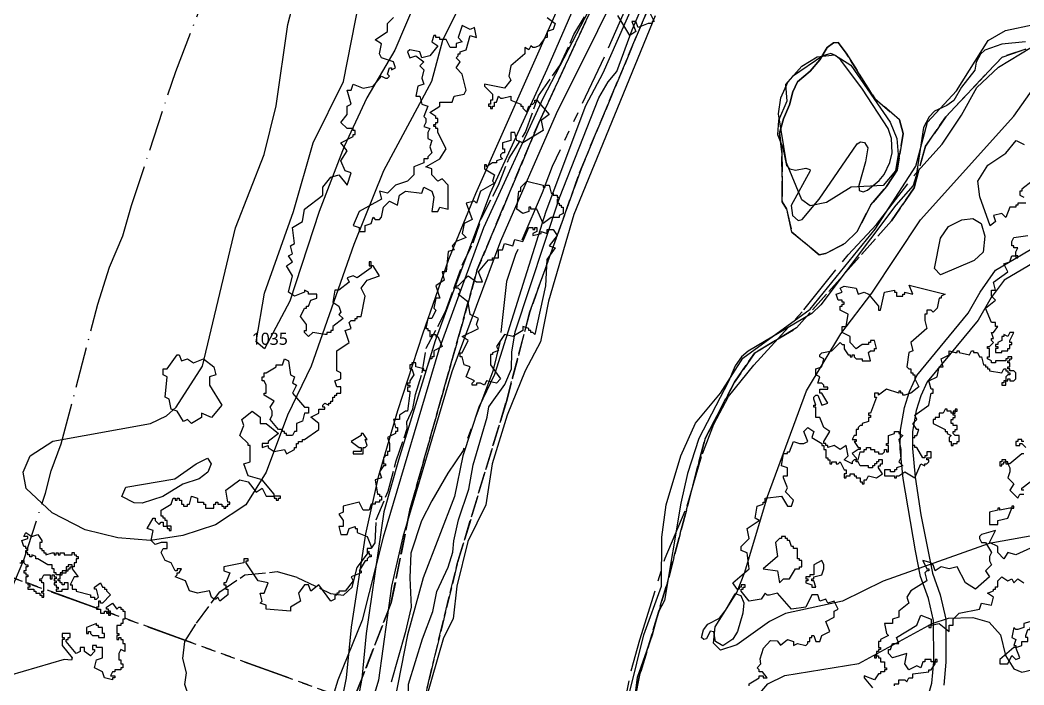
# Model space of a CAD drawing. Header units: metres. Extents: x -400 to 800, y -650 to 500.
# Drawn here: x 60 to 184.2, y -424.6 to -342.3 of the extents above; entities that cross this region are included whole.
import ezdxf
from ezdxf.enums import TextEntityAlignment as Align

# ---------------------------------------------------------------- set-up
doc = ezdxf.new("R2010")
doc.units = ezdxf.units.M
doc.header["$LTSCALE"] = 2
for name, pattern in [('DASHDOT', [3.556, 2.54, -0.508, 0, -0.508]), ('DASHED', [1.524, 1.27, -0.254]), ('PHANTOM', [6.35, 3.175, -0.635, 0.635, -0.635, 0.635, -0.635])]:
    doc.linetypes.add(name, pattern=pattern)
for name, color, linetype in [('SITE-FLOOD-LIMIT', 5, 'DASHED'), ('SITE-PATH', 84, 'CONTINUOUS'), ('SITE-PROPERTY', 7, 'PHANTOM'), ('SITE-SETBACK-WATER', 1, 'DASHDOT'), ('SITE-TREE-CANOPY', 94, 'CONTINUOUS'), ('SITE-WATER-EDGE', 5, 'CONTINUOUS'), ('TEXT-CONTOUR', 8, 'CONTINUOUS'), ('TOPO-CONTOUR-MAJOR', 8, 'CONTINUOUS'), ('TOPO-CONTOUR-MINOR', 9, 'CONTINUOUS')]:
    doc.layers.add(name, color=color, linetype=linetype)
doc.styles.add('OpenSans', font='OpenSans-Regular.ttf')

msp = doc.modelspace()

# ---------------------------------------------------------------- linework, layer by layer
at = {"layer": 'SITE-FLOOD-LIMIT'}
for points in [[(161.69, -292.39), (152.07, -303.03), (145.13, -312.3), (136.36, -328.75), (124.11, -355.13), (116.55, -373.22), (108.21, -402.97), (105.9, -414.44), (99.46, -431.1), (90.55, -463.04), (84.72, -479.76), (78.9, -494.18), (73.84, -505.74)], [(73.84, -505.74), (78.9, -494.18), (84.72, -479.76), (90.55, -463.04), (99.46, -431.1), (105.9, -414.44), (108.21, -402.97), (116.55, -373.22), (124.11, -355.13), (136.36, -328.75), (145.13, -312.3), (152.07, -303.03), (161.69, -292.39)], [(84.71, -503.23), (86.03, -499.53), (84.98, -495.04), (86.83, -489.22), (91.59, -476.53), (99.78, -456.7), (107.45, -436.87), (114.06, -409.64), (120.14, -389.55), (123.05, -378.45), (129.39, -360.73), (138.12, -339.85), (146.58, -322.67), (150.54, -316.06), (153.71, -313.15), (157.15, -312.88), (161.12, -312.88), (166.67, -309.45), (175.39, -298.61)], [(175.39, -298.61), (166.67, -309.45), (161.12, -312.88), (157.15, -312.88), (153.71, -313.15), (150.54, -316.06), (146.58, -322.67), (138.12, -339.85), (129.39, -360.73), (123.05, -378.45), (120.14, -389.55), (114.06, -409.64), (107.45, -436.87), (99.78, -456.7), (91.59, -476.53), (86.83, -489.22), (84.98, -495.04), (86.03, -499.53), (84.71, -503.23)], [(80.91, -426.14), (80.35, -424.56), (80.56, -423.13), (80.1, -421.35), (80.36, -419.26), (81.79, -416.97), (84.69, -413.1), (87.8, -411.01), (91.77, -410.61), (94.26, -411.32), (98.37, -413.31), (100, -413.51), (101.07, -412.55), (101.68, -410.1), (103.93, -407.05), (104.03, -404.19), (105.52, -400.63), (106.49, -396.91), (107.87, -392.88), (107.82, -392.07), (108.59, -390.44), (108.89, -388.7), (109.71, -386), (110.23, -382.95), (112.62, -378.41), (114.72, -372.55), (116.05, -369.91), (117.07, -366.85), (119.16, -362.77), (120.49, -359.41), (122.53, -356.2), (124.11, -351.72), (126.77, -347.95), (128.5, -344.13), (130.64, -340.57)], [(184.42, -345.93), (181.48, -346.91), (174.5, -354.32), (171.98, -357.95), (170.58, -363.12), (167.79, -367.17), (156.05, -380.45), (150.88, -383.52), (148.37, -387.15), (144.73, -394.14), (140.11, -411.79), (136.58, -423.65), (134.51, -433.59), (132.61, -441.08), (129.4, -450.05), (121.42, -476.46), (116.63, -498.44), (112.96, -508.72)], [(112.96, -508.72), (116.63, -498.44), (121.42, -476.46), (129.4, -450.05), (132.61, -441.08), (134.51, -433.59), (136.58, -423.65), (140.11, -411.79), (144.73, -394.14), (148.37, -387.15), (150.88, -383.52), (156.05, -380.45), (167.79, -367.17), (170.58, -363.12), (171.98, -357.95), (174.5, -354.32), (181.48, -346.91), (184.42, -345.93)]]:
    msp.add_lwpolyline(points, dxfattribs=at)
for points in [[(161.18, -345.09), (160.6, -345.14), (159.83, -345.72), (158.91, -347.26), (157.75, -348.66), (156.16, -349.96), (155.58, -351.22), (155.19, -352.81), (154.42, -354.55), (153.94, -356.33), (154.23, -358.6), (154.28, -364.82), (154.81, -365.69), (155.48, -368.59), (158.86, -371.39), (159.63, -371.24), (162, -369.99), (163.54, -368.49), (165.23, -365.21), (167.16, -362.94), (168.51, -360.92), (169.23, -356.38), (168.8, -354.69), (165.71, -352.04), (162.19, -346.44)], [(158.86, -371.39), (155.48, -368.59), (154.81, -365.69), (154.28, -364.82), (154.23, -358.6), (153.94, -356.33), (154.42, -354.55), (155.19, -352.81), (155.58, -351.22), (156.16, -349.96), (157.75, -348.66), (158.91, -347.26), (159.83, -345.72), (160.6, -345.14), (161.18, -345.09), (162.19, -346.44), (165.71, -352.04), (168.8, -354.69), (169.23, -356.38), (168.51, -360.92), (167.16, -362.94), (165.23, -365.21), (163.54, -368.49), (162, -369.99), (159.63, -371.24)]]:
    msp.add_lwpolyline(points, close=True, dxfattribs=at)
at = {"layer": 'SITE-PATH'}
for points in [[(99.23, -429.35), (100.36, -423.76), (101, -417.47), (102.76, -405.92), (104.38, -398.69), (106.73, -390.65), (109.81, -381.18), (113.03, -371.95), (116.35, -363.82), (126.13, -341.76), (131.33, -330.88), (136.47, -319.06), (141.38, -306.81), (145.41, -295.68)], [(146.02, -299.26), (140.61, -313.56), (133.09, -331.16), (128.91, -339.77), (125.14, -348.46), (118.14, -363.77), (113.64, -375.72), (111.33, -382.04), (106.78, -396.81), (104.98, -403.21), (102.81, -418.27), (102.27, -423.82), (101.38, -428.39)], [(171.89, -427.58), (172.77, -424.42), (173.01, -421.76), (172.99, -416.64), (172.39, -413.92), (171.4, -411.21), (170.75, -408.03), (169.22, -399.1), (168.88, -395.42), (168.91, -393.11), (169.4, -390.31), (170.03, -388.33), (170.92, -386.32), (177.26, -378.63), (178.76, -376.01), (180.66, -373.31), (186.61, -369.79)], [(187.56, -371.09), (181.74, -374.54), (180.11, -376.66), (178.5, -379.47), (172.21, -387.12), (171.43, -388.86), (170.86, -390.67), (170.41, -393.26), (170.39, -395.36), (170.71, -398.92), (171.43, -403.59), (172.85, -410.8), (173.82, -413.46), (174.5, -416.5), (174.51, -421.8), (174.26, -424.68)]]:
    msp.add_lwpolyline(points, dxfattribs=at)
at = {"layer": 'SITE-PROPERTY'}
for points in [[(135.28, -339.98), (132.26, -346.92), (125.8, -360.46), (124.56, -363.73), (121.29, -371.34), (120.15, -374.71), (119.33, -382.23), (118.45, -385.8), (114.79, -395.6), (112.9, -398.41), (110.9, -401.84), (109.66, -404.34), (108.33, -408.31), (108.21, -411.37), (108.35, -415.02), (107.62, -418.18), (105.61, -425.22)], [(133.51, -432.83), (135.59, -422.9), (136.66, -419.03), (139.8, -408.94), (142.53, -402.45), (144.39, -396.02), (145.82, -392.35), (147.62, -388.93), (150.77, -385.04), (156.95, -378.21), (162.42, -371.39), (165.93, -367.64), (170.7, -361.44), (174.06, -357.7), (176.47, -354.11), (178.36, -350.69), (181.03, -348.16), (192.19, -341.39)], [(105.15, -428.09), (52.27, -408.89)]]:
    msp.add_lwpolyline(points, dxfattribs=at)
msp.add_lwpolyline([(105.72, -428.3), (58.42, -564.15), (0.59, -546.08), (30.06, -467.86), (17.77, -463.32), (27.98, -436.22), (-38.77, -408.92), (-38.76, -402.34), (30.12, -430.53), (39.96, -404.42)], close=True, dxfattribs=at)
at = {"layer": 'SITE-SETBACK-WATER'}
msp.add_lwpolyline([(58.62, -413.42), (60.43, -409.13), (63.12, -400.89), (63.82, -398.15), (65.08, -394.77), (69.61, -377.49), (71.04, -372.94), (72.69, -369.04), (73.76, -365.27), (79.23, -348.68), (84.88, -334.04), (86.49, -330.3), (89.11, -325.5), (91.79, -319.18), (97.46, -307.28), (99.62, -303.23), (108.86, -287.67)], dxfattribs=at)
at = {"layer": 'SITE-TREE-CANOPY'}
for points in [[(137.43, -340.51), (138.43, -342.51), (138.18, -342.51), (138.18, -342.75), (137.68, -342.75), (136.43, -343.25), (136.18, -342.51), (135.68, -342.51), (136.18, -343.75), (135.43, -344.25), (133.93, -341.76)], [(125.18, -342.01), (126.18, -342.76), (125.93, -343.51), (125.18, -343.75), (125.18, -344.51), (124.93, -344.51), (124.18, -345.51), (123.68, -345.75), (123.43, -345.75), (123.18, -345.51), (122.93, -346.01), (122.43, -345.75), (122.43, -346.51), (120.68, -348.01), (120.43, -349.26), (120.68, -349.76), (119.93, -350.76), (117.43, -350.26), (117.43, -350.5), (118.43, -351.5), (118.43, -352.26), (118.18, -352.26), (118.18, -352.76), (117.93, -352.76), (117.93, -353.01), (118.18, -353.01), (118.18, -353.26), (118.43, -353.26), (118.43, -353.01), (118.68, -353.01), (118.68, -352.51), (118.93, -352.51), (119.18, -351.76), (119.43, -352.01), (119.68, -352.01), (120.68, -351.76), (120.68, -352.26), (121.93, -352.76), (121.93, -353.01), (122.18, -353.01), (122.18, -353.25), (122.68, -353.75), (122.93, -353.01), (123.18, -353.01), (123.18, -352.76), (123.43, -352.76), (123.68, -352.51), (123.68, -352.26), (123.93, -352.26), (125.43, -354.01), (124.43, -354.75), (124.68, -356.01), (122.18, -357.51), (121.43, -357.26), (121.18, -356.25), (120.68, -356.25), (120.68, -357.26), (119.68, -357.51), (119.68, -358.26), (119.93, -358.26), (119.93, -358.76), (119.68, -358.76), (119.43, -359), (119.43, -359.26), (119.68, -359.5), (118.93, -359.76), (118.93, -360), (118.43, -360), (117.68, -360.5), (117.68, -360.26), (117.43, -360.26), (117.43, -360.76), (118.68, -361.5), (118.43, -362.26), (118.68, -362.51), (116.93, -363.51), (116.43, -365.01), (116.18, -364.75), (115.18, -365.01), (115.93, -367.01), (114.93, -367.51), (114.68, -368.76), (115.18, -369.26), (113.93, -369.76), (113.43, -370.26), (113.68, -370.76), (112.93, -371), (112.68, -373.51), (112.18, -373.51), (112.43, -374.51), (111.43, -375.25), (111.93, -376.75), (111.43, -376.75), (111.18, -378.01), (111.43, -378.26), (110.93, -379.26), (110.43, -379.26), (110.18, -380.5), (110.43, -380.5), (110.43, -380.76), (110.68, -380.76), (110.68, -381.5), (110.93, -381.5), (110.93, -381.26), (111.43, -381.26), (111.43, -381.5), (111.68, -381.5), (112.18, -382.76), (111.18, -383.26), (111.18, -384.01), (110.93, -384.01), (110.93, -384.25), (110.68, -384.25), (110.18, -385.75), (109.93, -385.75), (109.93, -385.51), (108.93, -385.25), (108.93, -384.75), (108.43, -384.75), (108.43, -385.01), (108.18, -385.01), (108.18, -385.51), (108.43, -385.51), (108.68, -386.25), (108.18, -387.01), (108.18, -387.26), (107.93, -387.26), (107.93, -387.51), (108.18, -387.51), (108.18, -387.76), (107.93, -387.76), (107.93, -388.26), (108.18, -388.26), (108.18, -388.51), (107.93, -390.76), (107.68, -390.76), (106.93, -391.26), (106.93, -391.76), (106.18, -391.76), (106.43, -392.76), (106.68, -392.76), (106.68, -393.26), (106.43, -393.26), (106.43, -393.51), (105.43, -394.01), (105.68, -394.75), (105.68, -395.75), (105.43, -395.75), (105.43, -396.25), (105.18, -396.25), (104.93, -396.51), (104.93, -397.26), (105.18, -397.26), (105.18, -397.51), (104.93, -397.51), (104.43, -398.26), (104.68, -399.01), (103.93, -399.26), (104.18, -401), (104.43, -401), (104.43, -401.26), (104.68, -401.26), (104.68, -401.76), (104.43, -401.76), (104.43, -402), (103.93, -402), (103.93, -402.26), (103.43, -402.26), (103.18, -403.01), (102.43, -403.01), (101.93, -402), (99.93, -402.5), (99.93, -403.26), (99.43, -403.51), (99.93, -404.26), (99.93, -405.01), (99.43, -405.01), (99.68, -406.01), (100.43, -406.01), (100.68, -405.25), (101.43, -405.01), (101.43, -405.25), (101.68, -405.25), (101.68, -405.75), (102.93, -406.25), (103.43, -407.51), (103.43, -407.76), (102.93, -407.76), (102.93, -408.26), (103.18, -408.26), (103.18, -408.51), (103.43, -408.51), (103.43, -408.76), (103.18, -408.76), (102.93, -409.01), (102.93, -409.26), (102.68, -409.26), (101.93, -410.5), (102.18, -410.5), (102.18, -410.76), (100.93, -411.26), (101.18, -411.76), (100.18, -413.01), (99.43, -413.01), (99.43, -413.26), (99.18, -413.26), (99.18, -413.51), (98.93, -413.51), (98.93, -414.01), (98.43, -414.26), (96.93, -412.26), (95.93, -413.01), (95.68, -412.26), (95.18, -412.26), (94.43, -413.26), (94.68, -414.26), (93.43, -415.01), (93.43, -415.51), (90.43, -415.26), (90.43, -414.76), (89.68, -414.51), (89.93, -414.26), (89.68, -413.26), (90.18, -413.26), (90.68, -412), (89.43, -411.76), (87.93, -409.51), (87.93, -409.26), (88.18, -409.26), (88.18, -409.01), (87.68, -409.01), (87.68, -409.51), (85.18, -410.01), (85.18, -410.51), (85.93, -410.76), (85.43, -412), (85.18, -412), (85.18, -412.26), (85.43, -412.26), (85.43, -412.76), (85.68, -412.76), (85.68, -413.5), (84.68, -414.26), (84.43, -413.76), (84.18, -414), (83.93, -414), (83.68, -413.76), (83.43, -413), (81.93, -413.26), (80.93, -413), (80.43, -411.76), (79.18, -411.26), (79.43, -411.01), (79.43, -410.76), (79.68, -410.76), (79.93, -410.26), (79.43, -410.26), (79.43, -410.51), (79.18, -410.51), (78.68, -409.51), (77.93, -409.25), (77.43, -408.25), (77.68, -407.75), (78.18, -407.75), (78.18, -407.01), (77.43, -407.01), (76.68, -407.25), (76.18, -406.76), (76.43, -405.51), (75.68, -405.26), (76.43, -404), (76.68, -404), (76.68, -404.26), (77.18, -404.76), (77.43, -404.5), (77.68, -404.5), (77.68, -405), (78.18, -405), (78.18, -404.5), (78.18, -404.26), (77.93, -404.26), (77.93, -404), (77.68, -404), (77.68, -403.76), (77.43, -403.76), (77.43, -403), (78.68, -402.26), (78.93, -401.51), (79.18, -401.51), (79.18, -401.76), (79.43, -401.76), (79.43, -401.51), (79.68, -401.51), (79.68, -401.76), (79.93, -401.76), (79.93, -402.26), (80.18, -402.26), (80.18, -402.5), (80.68, -402.5), (80.68, -402.26), (80.93, -402.26), (81.18, -401.26), (81.93, -401.51), (81.93, -402), (82.68, -402), (82.68, -402.26), (82.93, -402.26), (82.93, -402.76), (83.93, -402.76), (83.93, -402.26), (84.18, -402.26), (84.18, -402), (84.43, -402), (84.43, -402.26), (84.93, -402.26), (84.93, -402.5), (85.18, -402.5), (85.18, -402.76), (85.43, -402.76), (85.43, -402.5), (85.68, -402.5), (85.68, -402.26), (85.93, -402.26), (85.93, -402), (85.68, -402), (85.43, -400.51), (87.18, -399.26), (88.18, -399.51), (89.18, -400.76), (89.93, -400.26), (90.43, -401.26), (91.43, -401.26), (91.43, -401), (89.93, -399.26), (88.18, -398.75), (87.68, -397.25), (88.43, -397.01), (88.43, -395.01), (88.18, -395.01), (88.18, -394.76), (87.18, -393.76), (87.68, -392.5), (87.43, -391.76), (88.68, -390.76), (89.68, -391.5), (89.68, -392.26), (90.43, -392.26), (91.93, -393.5), (90.68, -394.51), (90.68, -394.76), (89.93, -394.76), (89.93, -395.26), (90.68, -395.01), (90.68, -395.26), (91.43, -395.75), (92.68, -395.51), (92.93, -396.01), (93.93, -395.51), (93.93, -395.26), (94.18, -395.26), (94.18, -394.76), (94.43, -394.76), (94.43, -394.51), (94.93, -394.51), (94.93, -394.26), (95.18, -394.26), (96.93, -393), (96.93, -392.26), (95.93, -391.5), (96.93, -391), (96.93, -390.5), (97.68, -390.5), (97.68, -390.26), (97.43, -390.26), (97.43, -390.01), (97.68, -389.76), (98.18, -390.01), (98.18, -389.76), (98.43, -389.76), (98.43, -389.51), (98.68, -389.51), (98.68, -389.01), (98.93, -389.01), (98.93, -388.76), (99.18, -388.76), (99.18, -388.51), (99.68, -388.51), (99.68, -387.75), (99.18, -387.75), (98.93, -387.01), (99.68, -386.75), (99.68, -386.01), (99.18, -385.75), (99.18, -383.26), (100.68, -382.26), (100.18, -380.76), (100.93, -380.5), (100.68, -379.76), (100.93, -379.51), (101.43, -379.51), (101.43, -379.26), (101.68, -379.26), (101.68, -379.01), (102.18, -379.01), (102.68, -376.51), (102.18, -375.51), (102.93, -374.51), (104.43, -374.01), (103.68, -372.76), (103.43, -372.76), (103.43, -373.01), (101.68, -374.26), (101.18, -374.01), (100.43, -374.26), (100.68, -374.76), (99.43, -375.75), (98.93, -375.75), (98.68, -377.25), (99.43, -377.75), (99.68, -378.51), (99.43, -378.76), (99.93, -379.26), (98.68, -380.26), (98.68, -380.76), (98.43, -380.76), (98.43, -381), (97.93, -381), (97.93, -381.26), (97.68, -381.26), (96.18, -381), (95.68, -381.5), (95.18, -381), (95.18, -380.76), (95.43, -380.76), (95.43, -380.01), (94.68, -379.01), (95.18, -378.01), (95.43, -378.01), (95.43, -377.75), (95.68, -377.75), (95.93, -377.01), (96.68, -376.75), (96.68, -376.25), (95.68, -376.25), (95.68, -376.01), (95.18, -375.75), (95.18, -376.01), (93.93, -376.51), (93.18, -376.01), (93.68, -374), (92.93, -372.76), (93.68, -372.26), (93.18, -371.5), (93.68, -371.26), (93.43, -370.26), (93.93, -370.01), (93.68, -368.01), (94.93, -367.25), (95.18, -365.76), (97.43, -364.01), (97.43, -363), (98.43, -361.76), (99.43, -361.5), (100.43, -362.76), (100.93, -361.26), (100.18, -361), (99.68, -359.76), (100.43, -358.51), (99.68, -357.51), (101.18, -356.75), (101.18, -356.51), (101.43, -356.51), (101.43, -356.01), (101.18, -356.01), (101.18, -355.75), (100.43, -355.75), (99.68, -355.01), (100.43, -354.01), (100.43, -353), (100.93, -352.76), (100.43, -351), (100.93, -351), (101.18, -350.26), (102.43, -350.76), (103.68, -350.5), (104.68, -349.26), (105.18, -349.51), (105.43, -349.51), (105.68, -349.26), (105.43, -349.01), (105.68, -348.25), (105.93, -348.25), (105.93, -348.51), (106.43, -348.25), (106.18, -347.51), (104.68, -347.01), (104.43, -346.51), (104.68, -345.26), (103.93, -344.76), (105.43, -343.76), (105.43, -342.76), (106.18, -342)], [(184.43, -365.01), (183.43, -365.01), (183.43, -365.26), (183.18, -365.26), (183.18, -365.51), (182.43, -365.51), (181.93, -366.76), (181.43, -366.26), (180.43, -366.51), (180.68, -367.25), (180.02, -367.79), (178.72, -364.23), (178.48, -362.26), (179.71, -360.29), (181.93, -358.82), (183.23, -357.26), (184.2, -357.72)], [(185.18, -362.26), (183.93, -363.26), (183.93, -363.5), (183.68, -363.5), (183.68, -364), (184.18, -364.26)], [(150.18, -424.76), (150.18, -424.5), (151.43, -423.76), (151.43, -423.5), (151.93, -423.5), (151.93, -423.76), (152.4, -423.76), (151.82, -423.01), (151.43, -423.01), (151.43, -422.76), (151.18, -422.51), (151.64, -422.04), (151.53, -421.4), (151.95, -420.08), (152.81, -419.14), (153.64, -419.17), (154.07, -419.7), (154.93, -419.01), (155.68, -419.25), (155.68, -419.75), (156.18, -419.51), (157.18, -419.75), (157.43, -419.51), (157.43, -419.25), (157.68, -419.25), (157.68, -418.75), (157.93, -418.75), (157.93, -418.51), (158.18, -418.51), (158.43, -419.25), (158.93, -419.25), (159.18, -418.51), (160.18, -418.01), (159.68, -416.76), (160.68, -416.26), (160.68, -415.5), (161.18, -415.26), (160.68, -414.26), (159.93, -414.5), (159.68, -414), (158.93, -414.26), (158.68, -413.5), (157.93, -413.5), (157.18, -415), (155.43, -415.26), (153.68, -413.26), (152.68, -413.51), (152.43, -413.51), (152.18, -413.26), (151.68, -414), (150.18, -414.26), (149.18, -413.01), (149.18, -412.76), (149.43, -412.76), (149.43, -412.51), (149.68, -412.51), (149.68, -412.26), (149.18, -412.26), (149.18, -412.51), (148.93, -412.51), (148.93, -412.76), (148.68, -412.76), (148.18, -412.01), (150.18, -410.25), (149.93, -408.26), (149.18, -408.01), (149.18, -407.51), (150.18, -406.5), (149.93, -405.26), (151.43, -404.26), (150.93, -404), (151.18, -402.51), (151.93, -402.26), (151.93, -402.01), (152.18, -402.01), (152.18, -401.51), (154.18, -401.25), (154.93, -402.51), (155.43, -402.51), (155.68, -401.76), (154.68, -400.75), (154.93, -400.25), (154.43, -399.01), (154.43, -398.76), (154.93, -398.75), (154.93, -397.76), (154.18, -397.51), (154.43, -396), (154.93, -396), (154.93, -395.76), (155.18, -395.76), (155.68, -394.5), (156.43, -394.76), (156.93, -394.76), (157.43, -394.5), (156.93, -393.26), (157.43, -392.76), (158.18, -393.26), (157.93, -394), (159.18, -394.76), (159.18, -395), (159.43, -395), (159.43, -395.5), (159.68, -395.5), (159.68, -396.51), (159.93, -396.51), (159.93, -396.76), (160.18, -396.76), (160.18, -397.26), (160.43, -397.26), (160.43, -397.01), (160.93, -397.01), (160.93, -397.26), (161.18, -397.26), (161.43, -397.01), (161.93, -398.01), (162.18, -398.01), (162.18, -398.51), (161.93, -398.51), (161.93, -399.01), (162.18, -399.01), (162.18, -398.75), (162.68, -398.75), (162.68, -398.51), (163.18, -398.51), (163.18, -398.75), (163.43, -398.75), (163.43, -399.01), (163.93, -399.01), (163.93, -399.51), (164.18, -399.51), (164.18, -399.75), (164.43, -399.75), (164.43, -399.25), (164.68, -399.25), (164.93, -398.75), (165.93, -399.01), (166.68, -398.51), (166.18, -397.75), (166.18, -397.51), (166.43, -397.51), (166.43, -397.26), (166.68, -397.26), (166.68, -396.76), (166.18, -396.76), (166.18, -397.01), (165.93, -397.01), (165.93, -397.26), (165.68, -397.26), (165.68, -397.51), (165.43, -397.51), (165.43, -397.75), (164.93, -397.75), (164.93, -397.51), (163.93, -397.51), (163.68, -397.01), (163.43, -397.01), (163.43, -396.76), (163.68, -396.76), (163.93, -395.76), (164.43, -395.76), (164.43, -395.5), (164.68, -395.5), (164.68, -395.26), (165.18, -395.26), (165.18, -395.5), (165.68, -395.5), (165.68, -395.76), (166.18, -395.76), (166.18, -396.01), (166.68, -396.01), (166.93, -395.76), (166.93, -395.5), (167.18, -395.5), (167.18, -395.76), (167.43, -395.76), (167.43, -395), (167.18, -395), (167.18, -394.76), (167.43, -394.76), (167.43, -393.76), (168.18, -393.5), (168.18, -393.26), (168.68, -393.26), (168.68, -393.5), (169.18, -393.76), (168.68, -394.26), (168.93, -395.5), (168.93, -396.51), (168.68, -397.01), (169.18, -397.51), (168.43, -397.75), (168.43, -398.01), (168.18, -398.01), (168.18, -398.25), (167.68, -398.25), (167.68, -398.01), (166.93, -398.01), (166.93, -398.75), (168.18, -398.75), (168.18, -399.01), (168.43, -399.01), (168.43, -398.75), (168.68, -398.75), (169.43, -398.25), (170.68, -399.01), (171.43, -397.25), (171.93, -397.51), (171.93, -397.25), (172.18, -397.25), (172.43, -397.01), (172.43, -396.76), (172.18, -396.76), (172.18, -396.51), (172.68, -396.51), (172.68, -395.76), (172.18, -395.76), (172.18, -396.26), (171.93, -396.26), (171.93, -396.51), (171.68, -396.51), (170.93, -395.26), (170.68, -395.26), (170.68, -395), (170.43, -395), (170.43, -394), (170.68, -394), (170.68, -393.76), (170.93, -393.76), (171.18, -393), (170.93, -393), (170.43, -392.26), (170.93, -391.76), (170.68, -391.26), (172.43, -390.01), (172.68, -388.51), (172.93, -388.51), (172.93, -388.01), (172.68, -388.01), (172.43, -387.01), (173.43, -386.51), (173.68, -385.26), (174.18, -385.26), (173.93, -384.26), (174.93, -383.76), (174.93, -383.26), (175.68, -383.5), (175.93, -383.5), (175.93, -383.26), (176.18, -383.26), (176.18, -383.5), (177.43, -383.76), (177.68, -383.26), (177.93, -383.26), (177.93, -383.5), (178.43, -383.5), (178.68, -384), (178.93, -384), (179.18, -385.01), (179.43, -385.01), (179.43, -385.26), (179.68, -385.26), (179.68, -385.51), (179.93, -385.51), (179.93, -385.76), (181.43, -386.01), (181.68, -385.51), (181.93, -385.51), (181.93, -385.76), (182.18, -385.76), (182.18, -386.01), (182.43, -386.01), (182.43, -386.26), (182.18, -386.26), (181.93, -386.51), (181.93, -387.01), (182.18, -387.01), (182.18, -386.75), (182.43, -386.75), (182.43, -387.01), (182.93, -387.01), (183.18, -386.75), (183.18, -386.01), (182.93, -385.76), (182.43, -385.76), (182.43, -385.51), (182.18, -385.51), (182.18, -385.26), (182.43, -385.26), (182.43, -384.76), (182.18, -384.76), (182.18, -384.51), (182.43, -384.51), (182.43, -384.26), (182.68, -384.26), (182.68, -384), (182.18, -384), (182.18, -384.26), (181.93, -384.26), (181.93, -384.51), (180.68, -384.5), (180.68, -384.76), (180.18, -384.76), (180.18, -384.5), (179.68, -384.26), (179.68, -384), (179.93, -384), (179.93, -383), (179.68, -383), (179.68, -382.76), (179.93, -382.76), (180.43, -382.26), (180.18, -382), (180.18, -381.76), (180.43, -381.76), (180.18, -381.01), (180.43, -381.01), (180.93, -380.26), (180.68, -380.26), (180.68, -379.75), (180.18, -379.75), (179.43, -378.01), (180.68, -377.01), (180.18, -376.51), (180.18, -375.76), (180.68, -375.76), (180.43, -374.76), (182.18, -373.5), (181.68, -372.5), (182.43, -372.26), (182.68, -371.51), (183.18, -371.51), (183.18, -371.01), (183.43, -370.51), (182.93, -370.51), (182.93, -370.26), (182.68, -370.26), (182.68, -369.75), (182.93, -369.25), (184.68, -369.01)], [(184.18, -394.51), (183.93, -394.51), (183.93, -394.26), (183.43, -394.26), (183.43, -394.51), (183.18, -394.51), (183.18, -395.01), (183.68, -395.01), (183.68, -394.76), (183.93, -394.76), (184.43, -395.26)], [(184.18, -396.01), (183.93, -396.01), (182.43, -397.25), (182.18, -397.25), (182.43, -397.75), (182.43, -398.25), (182.18, -399.01), (182.93, -399.76), (182.43, -400.51), (183.43, -401.5), (183.68, -401), (184.18, -401)], [(184.18, -400.51), (183.93, -400.51), (183.93, -400.26), (184.93, -399.51)], [(185.43, -407.51), (183.18, -408.51), (182.18, -408.25), (181.68, -409.01), (180.93, -408.25), (180.93, -407.51), (179.93, -407.01), (180.68, -405.51), (178.93, -406.01), (178.68, -406.25), (178.68, -406.51), (178.93, -407.01), (179.43, -407.01), (180.18, -408.25), (179.93, -408.75), (179.93, -409.26), (180.18, -409.76), (179.43, -410.51), (179.93, -411.26), (178.18, -412.76), (176.93, -412), (175.93, -410.01), (174.93, -410.26), (173.93, -410.01), (173.18, -410.51), (172.93, -409.75), (172.68, -409.75), (172.68, -409.51), (171.68, -409.25), (172.18, -410.26), (172.43, -410.26), (172.43, -410.51), (172.18, -410.51), (171.93, -410.76), (172.18, -411.76), (170.18, -413), (169.68, -413.76), (169.93, -414.5), (168.68, -415.51), (168.68, -416.26), (167.93, -416.51), (167.93, -417.01), (166.93, -417.01), (167.18, -418.25), (167.43, -418.51), (166.43, -419.01), (166.43, -419.25), (166.18, -419.25), (166.18, -420.01), (166.43, -420.01), (166.43, -420.26), (166.18, -420.26), (166.18, -420.51), (165.93, -420.51), (165.93, -421.01), (166.18, -421.01), (166.18, -421.26), (166.43, -421.26), (166.43, -421.76), (166.93, -421.76), (166.93, -422.5), (167.18, -422.5), (167.18, -422.76), (166.93, -422.76), (166.93, -423), (166.43, -423), (166.43, -423.26), (166.18, -423.26), (165.68, -424), (164.43, -423.5), (164.43, -423.76), (165.43, -425)], [(59.93, -409.51), (60.18, -409.51), (60.18, -409.25), (60.43, -409.25), (60.43, -409.51), (60.68, -409.75), (60.93, -409.75), (60.93, -410.01), (60.68, -410.01), (60.68, -410.51), (60.43, -410.51), (60.43, -410.75), (60.68, -410.75), (60.68, -411.01), (60.93, -411.01), (60.93, -411.25), (60.68, -411.25), (60.68, -412.01), (60.93, -412.01), (60.93, -412.26), (61.18, -412.26), (61.18, -412.51), (60.93, -412.51), (60.93, -412.76), (61.68, -412.76), (61.68, -413.01), (61.93, -413.01), (61.93, -413.26), (62.43, -413.26), (62.43, -413.51), (62.68, -413.51), (62.68, -413.76), (62.93, -413.76), (62.93, -413.26), (62.68, -413.26), (62.68, -413.01), (62.93, -413.01), (62.93, -412.01), (62.68, -412.01), (62.68, -411.76), (62.43, -411.76), (62.43, -411.51), (62.68, -411.51), (62.93, -411.01), (63.68, -411.01), (63.68, -411.51), (63.93, -411.51), (63.93, -411.01), (64.18, -411.01), (64.18, -411.25), (64.43, -411.25), (64.43, -411.51), (64.18, -411.51), (64.18, -411.76), (64.43, -411.76), (64.43, -412.01), (64.18, -412.01), (64.18, -412.26), (64.43, -412.26), (64.43, -412.51), (64.68, -412.51), (64.68, -412.76), (64.43, -412.76), (64.43, -413.01), (65.18, -413.01), (65.18, -412.76), (65.93, -412.76), (65.93, -412.01), (65.43, -412.01), (65.43, -412.26), (65.18, -412.26), (65.18, -412.01), (64.93, -412.01), (64.93, -411.76), (64.68, -411.76), (64.68, -411.51), (64.93, -411.51), (64.93, -411.01), (65.18, -411.01), (65.18, -410.75), (65.68, -410.75), (65.68, -410.51), (65.93, -410.51), (65.93, -410.25), (66.18, -410.25), (66.18, -410.01), (66.43, -410.01), (66.43, -410.25), (67.18, -411.26), (66.68, -411.26), (66.18, -412.26), (66.43, -412.26), (66.43, -412.76), (66.93, -412.76), (66.93, -413.01), (68.68, -413.5), (68.68, -413.76), (69.18, -413.76), (69.18, -414), (69.43, -414), (69.68, -413.76), (69.43, -412.76), (69.18, -412.76), (69.18, -412.51), (69.93, -412.01), (70.18, -412.51), (70.43, -412.51), (70.43, -412.76), (70.68, -412.76), (70.68, -413), (71.18, -413.5), (70.18, -414.5), (69.93, -414.5), (69.93, -414.26), (69.68, -414.26), (69.68, -415), (69.43, -415), (69.43, -415.26), (69.93, -415.26), (69.93, -415.76), (70.43, -415.76), (70.43, -415.5), (70.68, -415.5), (70.68, -415.76), (70.93, -415.76), (70.93, -416.01), (71.18, -416.01), (71.18, -415.5), (70.93, -415.5), (70.93, -415.26), (70.68, -415.26), (70.68, -415), (71.43, -414.5), (71.93, -415.26), (72.18, -415), (72.43, -415), (72.43, -415.26), (72.68, -415.26), (72.68, -415.51), (72.93, -415.51), (72.93, -416.51), (72.68, -416.51), (72.68, -417.01), (72.43, -417.01), (72.43, -417.26), (71.93, -417.26), (71.93, -418.25), (72.18, -418.25), (72.18, -418.51), (71.93, -418.51), (71.93, -419.01), (72.18, -419.01), (72.18, -418.75), (72.43, -418.75), (72.43, -419.01), (72.68, -419.01), (72.68, -419.51), (72.93, -419.51), (72.93, -420.51), (72.43, -420.25), (72.18, -420.76), (72.18, -421.51), (72.43, -421.51), (72.43, -422.01), (72.68, -422.01), (72.68, -422.5), (72.43, -422.5), (72.43, -422.76), (71.68, -422.76), (71.68, -423), (71.43, -423), (71.18, -423.5), (71.68, -423.5), (71.68, -423.76), (71.43, -423.76), (71.43, -424), (70.43, -423.76), (70.18, -423), (69.18, -422.51), (69.43, -421.51), (70.18, -421.26), (70.18, -420.01), (69.43, -420.01), (69.43, -419.75), (68.93, -419.75), (68.93, -420.25), (69.18, -420.25), (69.18, -420.51), (68.68, -421.01), (67.93, -420.51), (67.93, -420.01), (67.43, -420.01), (67.43, -420.51), (66.93, -420.75), (65.68, -419.25), (65.68, -419.01), (65.93, -419.01), (65.93, -418.75), (66.18, -418.75), (66.18, -418.25), (65.18, -418.25), (65.18, -418.75), (65.43, -418.75), (65.43, -419.01), (65.18, -419.01), (65.18, -419.75), (66.43, -421.26), (66.33, -421.56), (65.45, -421.47), (58.68, -423.46)], [(168.18, -424.76), (168.18, -424.5), (168.68, -424.5), (168.68, -424), (169.43, -424), (169.68, -424.26), (169.93, -423.76), (170.43, -423.76), (170.43, -423.26), (172.43, -423), (172.43, -422.76), (172.68, -422.76), (173.18, -422), (173.18, -421.76), (172.68, -421.76), (172.68, -421.5), (171.93, -421.5), (171.93, -421.76), (171.68, -421.76), (171.43, -422.5), (170.93, -422.26), (169.93, -422.76), (169.43, -422), (169.68, -420.76), (167.93, -421.26), (167.43, -420.76), (167.43, -420.26), (167.68, -420.26), (167.93, -419.51), (168.68, -419.51), (168.43, -418.75), (170.93, -417.25), (171.43, -416.01), (172.68, -416.51), (172.68, -417.25), (173.68, -417.01), (174.93, -418.01), (174.93, -417.25), (175.43, -417.25), (175.43, -416.51), (176.18, -415.76), (178.68, -415.26), (178.93, -414.51), (180.18, -414.76), (180.43, -413.76), (179.68, -413.26), (180.43, -413), (180.43, -412.76), (180.68, -412.76), (180.68, -412.5), (180.93, -412.5), (180.93, -411.76), (181.43, -411.26), (182.18, -411.76), (182.68, -411.5), (182.93, -412), (183.43, -411.5), (184.18, -412)]]:
    msp.add_lwpolyline(points, dxfattribs=at)
for points in [[(114.18, -344.51), (114.68, -345.01), (113.93, -345.25), (113.93, -345.75), (113.18, -345.75), (112.68, -344.75), (111.93, -344.75), (111.93, -344.51), (111.43, -344.51), (111.43, -344.26), (111.18, -344.26), (110.93, -345.01), (111.68, -345.51), (110.68, -346.75), (109.68, -347.01), (109.43, -346.25), (108.18, -346.01), (107.93, -346.25), (108.18, -347.01), (108.93, -346.75), (109.93, -347.51), (109.43, -348.01), (109.93, -348.51), (109.68, -349.51), (109.93, -350.26), (109.18, -350.5), (108.93, -351.76), (109.43, -351.76), (109.68, -352.76), (110.43, -353.01), (109.93, -354.26), (110.18, -354.51), (110.18, -355.01), (109.93, -355.51), (110.68, -355.75), (110.43, -356.25), (110.43, -357.01), (110.93, -357.25), (110.68, -358.01), (110.93, -358.76), (110.43, -359.26), (110.43, -359.5), (109.93, -359.5), (109.93, -360), (108.68, -360.5), (108.68, -361.5), (107.93, -362.26), (106.43, -362.76), (105.43, -363.76), (104.43, -363.51), (104.68, -364.51), (101.93, -366.01), (101.18, -367.75), (101.93, -368.01), (101.93, -368.51), (102.68, -368.51), (102.68, -367.75), (103.43, -367.51), (103.68, -366.75), (103.93, -367.01), (104.43, -367.01), (104.68, -366.75), (104.93, -365.51), (105.68, -364.76), (106.68, -365.25), (106.93, -364.01), (107.68, -363.51), (109.68, -363.76), (109.93, -363.01), (110.93, -363.51), (111.18, -364.25), (110.93, -366.01), (111.68, -366.01), (111.93, -365.51), (112.93, -365.75), (112.93, -362.76), (112.18, -362), (111.68, -362.26), (110.93, -361.5), (110.93, -360.76), (110.18, -360.5), (111.93, -359.5), (112.68, -358.26), (111.68, -356.25), (111.68, -355.75), (111.43, -355.75), (111.43, -355.51), (111.18, -355.51), (111.18, -355.25), (111.43, -355.25), (111.43, -355.01), (111.68, -355.01), (111.68, -354.51), (111.43, -354.51), (111.43, -354.26), (110.68, -353.76), (111.93, -353.01), (111.93, -352.5), (113.43, -352.51), (113.68, -351.76), (114.93, -351.5), (115.18, -351), (114.68, -349.01), (113.93, -348.26), (114.43, -347.51), (113.93, -347.01), (114.18, -346.75), (114.18, -346.51), (114.43, -346.51), (114.43, -346.25), (115.18, -346.01), (115.68, -344.25), (116.43, -344.51), (116.18, -343.26), (115.68, -343.51), (114.68, -343.01)], [(125.68, -366.76), (124.68, -367.51), (123.93, -365.75), (123.18, -365.75), (123.18, -365.51), (122.93, -365.51), (122.93, -366.01), (122.18, -366.26), (121.43, -365.75), (121.68, -363.51), (121.93, -363.51), (121.93, -363.01), (122.68, -362.26), (124.68, -362.75), (124.68, -363.01), (124.93, -363.01), (124.93, -362.75), (125.43, -362.75), (125.68, -363.75), (125.93, -363.75), (125.93, -364.01), (126.43, -364.01), (126.43, -364.25), (126.68, -364.25), (126.68, -364.51), (126.43, -364.51), (126.43, -365.01), (126.68, -365.01), (126.68, -365.25), (126.93, -365.25), (126.93, -365.51), (127.18, -365.51), (127.18, -366.26), (126.68, -366.51), (126.68, -366.76)], [(123.43, -381.01), (123.18, -381.01), (123.18, -380.76), (122.93, -380.76), (122.93, -380.5), (122.18, -380.26), (122.18, -380.76), (120.93, -381.51), (119.93, -381.26), (118.93, -382.76), (119.18, -383.25), (118.43, -383.51), (118.43, -383.75), (118.18, -383.75), (118.18, -385.01), (119.43, -386.76), (118.93, -387.26), (117.68, -387.01), (117.43, -387.51), (116.93, -387.26), (116.43, -387.26), (116.43, -387.51), (115.93, -387.51), (115.93, -387.26), (116.18, -387.01), (115.18, -386.51), (115.68, -385.25), (114.93, -385.01), (114.68, -384.01), (114.43, -384.01), (114.43, -383.51), (114.68, -383.51), (115.43, -382.01), (114.68, -381.5), (116.68, -380.5), (116.43, -380), (116.68, -379.26), (115.68, -378.76), (115.43, -377.26), (114.18, -376.25), (114.43, -376.01), (114.43, -375.75), (114.18, -375.51), (113.93, -375.51), (113.93, -375.25), (114.18, -375.25), (115.43, -374.01), (116.43, -374.75), (117.18, -374.75), (116.68, -373.51), (117.93, -372.01), (118.43, -372.01), (118.43, -371.76), (119.18, -371.76), (119.18, -370.76), (119.68, -370.76), (119.93, -370), (120.93, -370.26), (121.18, -369.5), (122.18, -369.76), (122.93, -368), (123.43, -368), (123.43, -368.26), (123.68, -368.26), (123.68, -368), (123.93, -368), (123.93, -368.5), (123.43, -368.76), (123.43, -369), (124.43, -368.76), (124.43, -368.5), (125.18, -368.76), (125.18, -368.26), (125.93, -368.26), (126.43, -369), (125.43, -370.26), (126.19, -370.53), (125.15, -371.96), (124.97, -375.22), (123.67, -381.25)], [(103.43, -372.5), (103.43, -372.26), (103.18, -372.26), (103.18, -372.76), (103.43, -372.76)], [(183.18, -371.76), (183.43, -371.76), (183.43, -371.51), (183.18, -371.51)], [(163.18, -396.76), (162.93, -397.01), (162.93, -397.26), (161.93, -396.76), (162.43, -396.26), (162.18, -395), (161.43, -395.5), (160.68, -395), (159.93, -395.26), (159.93, -395), (159.68, -395), (159.68, -394.76), (159.43, -394.76), (159.43, -394.5), (160.18, -393.26), (159.43, -392.76), (158.93, -391.51), (158.43, -391.51), (158.43, -390.25), (158.18, -390.25), (158.18, -390.01), (158.43, -390.01), (158.18, -389.25), (158.18, -389.01), (158.43, -388.75), (158.68, -388.75), (159.18, -390.01), (159.93, -389.75), (159.18, -388.51), (158.93, -388.51), (158.93, -388.01), (159.93, -388.01), (159.93, -387.76), (159.43, -387.76), (159.43, -387.51), (159.18, -387.26), (158.68, -387.26), (158.93, -386.5), (158.43, -386.26), (158.43, -385.5), (159.18, -385.26), (159.43, -384.26), (158.93, -384), (158.93, -383.76), (159.18, -383.51), (160.43, -383.26), (161.43, -382.26), (161.68, -382.51), (161.93, -382.51), (161.93, -383.01), (162.43, -383.76), (162.68, -383.76), (162.68, -384), (162.93, -384), (162.93, -383.76), (163.18, -383.76), (163.18, -384), (163.43, -384.26), (164.18, -384.26), (164.18, -384.5), (165.18, -384.5), (164.93, -383.5), (165.18, -383.26), (165.68, -383.26), (165.68, -383), (165.93, -383), (165.68, -382.01), (165.18, -382.01), (165.18, -382.26), (164.93, -382.26), (164.93, -382.51), (164.18, -382.51), (163.43, -383.01), (162.68, -382.26), (162.68, -381.51), (161.68, -381.01), (161.68, -380.25), (162.18, -380.25), (162.43, -378.75), (161.43, -378.26), (161.43, -377.76), (161.68, -377.76), (161.68, -377.51), (161.93, -377.51), (161.93, -377.26), (161.68, -377.26), (161.68, -377.01), (161.18, -377.01), (160.93, -376.26), (161.68, -376), (161.43, -375.5), (161.93, -375.26), (163.43, -375.5), (163.68, -376.26), (164.43, -376), (164.93, -376.26), (166.18, -377.76), (166.18, -378.25), (166.43, -378.25), (166.93, -376), (168.18, -375.76), (168.18, -376), (168.43, -376), (168.43, -376.51), (169.18, -376.51), (169.18, -376.26), (169.43, -376.26), (169.43, -376.01), (170.43, -376.26), (169.98, -375.13), (174.44, -376.25), (173.93, -376.51), (173.93, -376.76), (173.68, -376.76), (173.43, -378.01), (172.93, -378.51), (172.68, -378.25), (172.18, -378.25), (172.18, -378.75), (171.93, -378.75), (171.93, -379.51), (172.18, -380.51), (170.18, -382.26), (170.43, -383.26), (169.93, -383.5), (169.68, -385.26), (169.93, -385.5), (170.18, -385.5), (170.18, -386.01), (170.43, -386.01), (170.43, -386.26), (170.68, -386.26), (170.68, -386.76), (171.18, -387.75), (170.18, -388.51), (169.43, -388.75), (169.18, -388.75), (169.18, -388.51), (168.93, -388.51), (168.93, -388.25), (168.68, -388.25), (168.68, -388.51), (167.18, -388.01), (166.18, -388.75), (166.18, -388.51), (165.68, -388.51), (165.68, -389.01), (165.93, -389.01), (165.18, -391.01), (164.93, -391.01), (164.93, -391.26), (165.18, -391.26), (165.18, -391.51), (164.93, -391.51), (164.93, -392.01), (164.18, -392.26), (164.18, -392.51), (163.93, -392.51), (163.68, -392.76), (163.68, -393), (163.43, -393), (163.43, -393.76), (163.18, -393.76), (162.93, -394.26), (163.43, -394.26), (163.43, -394.5), (163.18, -394.5), (163.68, -395.26), (163.93, -395.26), (163.93, -395.5), (163.68, -395.5), (162.93, -396), (163.43, -396.51), (163.43, -396.76)], [(182.18, -381.5), (181.68, -381.26), (181.68, -381.5), (181.43, -381.5), (181.43, -382), (180.93, -382.26), (180.93, -382.5), (180.68, -382.5), (180.68, -382.76), (180.93, -382.76), (180.93, -383), (180.68, -383), (180.68, -383.5), (181.43, -383.5), (181.43, -383.26), (182.18, -383.26), (182.18, -383), (182.43, -383), (182.43, -382.5), (182.68, -382.5), (182.68, -382.26), (182.43, -382.26), (182.43, -382), (182.93, -381.01), (182.43, -381.01)], [(79.93, -384.5), (80.68, -384.26), (81.43, -384.76), (82.68, -384.26), (83.93, -385.26), (84.18, -386.26), (83.43, -386.51), (83.43, -387.51), (84.93, -390.01), (83.68, -391.51), (82.43, -391.01), (82.43, -391.51), (81.18, -392.26), (80.68, -391.76), (80.18, -392.01), (79.43, -390.76), (78.68, -390.51), (78.43, -389.25), (77.93, -389.01), (78.18, -386.51), (77.68, -386.26), (77.68, -385.5), (78.18, -385.5), (79.43, -383.76), (79.68, -383.76)], [(93.68, -387.25), (94.18, -387.51), (93.68, -388.51), (95.18, -390.26), (95.68, -390.26), (95.68, -391), (95.18, -391), (94.93, -392), (94.18, -392.26), (94.18, -393.26), (93.93, -393.26), (93.68, -393.76), (92.93, -393.76), (92.93, -393.5), (92.68, -393.5), (92.68, -393.26), (92.43, -393.26), (92.43, -393), (91.93, -393), (90.93, -391.76), (91.18, -391.26), (91.18, -390.76), (90.93, -390.26), (91.43, -389.51), (90.18, -388.75), (90.18, -388.51), (90.43, -388.51), (90.43, -387.51), (90.18, -387.01), (89.93, -387.01), (89.93, -386.51), (90.18, -386.51), (90.18, -386.01), (90.43, -386.01), (91.68, -385.26), (91.68, -385.01), (92.43, -385.01), (92.68, -384.26), (93.18, -384.51), (93.43, -386.25), (93.93, -386.51)], [(181.68, -387.01), (181.68, -387.25), (181.43, -387.25), (181.43, -387.51), (181.93, -387.51), (181.93, -387.01)], [(175.18, -391.01), (175.18, -390.76), (174.68, -390.76), (174.68, -390.51), (174.43, -390.51), (174.18, -391.01), (173.68, -391.01), (173.68, -391.51), (173.18, -391.51), (173.18, -391.76), (172.93, -391.76), (172.93, -392.26), (174.43, -393), (174.43, -393.26), (174.68, -393.26), (174.68, -393.5), (175.18, -393.76), (174.93, -394), (174.93, -394.5), (175.18, -394.5), (175.18, -395.01), (175.43, -395.01), (175.43, -394.76), (175.93, -394.76), (175.93, -394.5), (176.18, -394.5), (176.18, -393.76), (175.68, -393.76), (175.43, -393.5), (175.43, -393.26), (175.68, -393.26), (175.68, -393), (175.93, -393), (175.93, -392.5), (175.43, -392.5), (175.43, -392.26), (175.18, -392.26), (175.18, -391.76), (175.43, -391.76), (175.43, -391.51), (175.68, -391.51), (175.68, -391.26), (175.43, -391.26), (175.43, -391.01)], [(175.68, -391.01), (175.68, -390.76), (175.43, -390.76), (175.43, -391.01)], [(175.93, -390.76), (175.93, -390.51), (175.68, -390.51), (175.68, -390.76)], [(101.93, -395.25), (102.18, -395.25), (102.18, -395.75), (101.18, -395.75), (101.18, -396.01), (102.43, -396.01), (102.43, -395.25), (102.68, -395.25), (102.93, -395.01), (102.68, -394.26), (102.93, -394.26), (102.43, -393.51), (102.18, -393.51), (102.18, -393.76), (100.93, -394.51)], [(181.93, -396.75), (181.43, -396.75), (181.43, -397.01), (181.18, -397.01), (181.18, -397.51), (181.43, -397.51), (181.43, -397.25), (181.68, -397.25), (181.68, -397.01), (181.93, -397.01)], [(182.18, -397.01), (181.93, -397.01), (181.93, -397.25), (182.18, -397.25)], [(91.43, -401.5), (91.68, -401.5), (91.68, -401.76), (91.93, -401.76), (91.93, -401.5), (92.18, -401.5), (92.18, -401.26), (91.43, -401.26)], [(182.43, -402.76), (181.18, -403), (181.18, -402.76), (180.93, -402.76), (180.93, -403), (179.93, -403.26), (179.93, -404.76), (180.93, -404.76), (180.93, -404.26), (182.18, -404), (182.68, -402.76)], [(182.93, -402.76), (182.93, -402.5), (182.68, -402.5), (182.68, -402.76)], [(64.43, -411.01), (64.43, -410.75), (64.18, -410.75), (64.18, -410.25), (63.93, -410.25), (63.93, -409.75), (63.43, -409.75), (62.18, -409.01), (61.93, -409.01), (61.93, -408.75), (61.43, -408.51), (61.43, -408.76), (61.18, -408.76), (61.18, -408.51), (60.93, -408.51), (60.93, -408.26), (60.68, -408.26), (60.68, -408.01), (60.93, -408.01), (60.93, -407.76), (60.68, -407.76), (60.68, -407.51), (60.43, -407.51), (60.18, -406.76), (60.93, -406.5), (60.93, -406.26), (60.43, -406.26), (60.68, -405.76), (61.43, -406.26), (62.18, -406), (62.68, -406.76), (62.68, -407.01), (62.43, -407.01), (62.43, -407.76), (62.68, -407.76), (62.68, -408.01), (62.93, -408.01), (62.93, -408.26), (63.18, -408.26), (63.18, -408.51), (63.93, -408.26), (64.18, -408.26), (64.18, -408.51), (64.43, -408.51), (64.43, -408.26), (64.68, -408.26), (64.68, -408.51), (64.93, -408.51), (64.93, -408.26), (65.43, -408.26), (65.43, -408.51), (66.43, -408.51), (66.43, -408.25), (66.68, -408.25), (66.68, -408.51), (66.93, -408.51), (66.93, -408.75), (67.18, -408.75), (67.18, -409.01), (66.93, -409.01), (66.93, -409.51), (66.68, -409.51), (66.68, -410.01), (66.43, -410.01), (66.43, -409.75), (65.93, -409.75), (65.93, -410.01), (65.68, -410.01), (65.68, -410.51), (65.18, -410.51), (65.18, -410.75), (64.93, -410.75), (64.93, -411.01)], [(78.18, -405.26), (78.43, -405.26), (78.43, -405.51), (78.68, -405.51), (78.68, -405), (78.18, -405)], [(153.93, -412.01), (154.43, -411.51), (155.18, -411.51), (155.93, -410.25), (156.43, -410.25), (156.43, -410.01), (156.68, -410.01), (156.68, -409.25), (156.43, -409.25), (156.43, -409.01), (156.18, -409.01), (156.18, -407.76), (155.68, -407.76), (155.68, -407.51), (155.43, -407.51), (155.18, -406.76), (154.93, -406.76), (154.93, -406.5), (154.68, -406.5), (154.68, -406.26), (154.18, -406.26), (154.18, -406.5), (153.93, -406.5), (153.43, -407.01), (153.68, -408.75), (151.93, -410.25), (153.68, -410.51)], [(158.43, -412.51), (158.18, -411.76), (157.93, -411.76), (157.93, -411.51), (158.18, -411.51), (158.18, -411.26), (159.18, -411.01), (159.43, -410.25), (159.43, -409.75), (159.18, -409.25), (158.18, -409.75), (158.18, -411.01), (157.68, -411.01), (157.68, -411.26), (157.18, -411.26), (157.18, -411.51), (157.43, -411.51), (157.43, -411.76), (157.18, -411.76), (157.18, -412.01), (157.93, -412.26), (157.93, -412.51)], [(144.52, -417.81), (145.05, -417.13), (146.5, -416.35), (147.21, -415.46), (148.47, -413.33), (149.14, -413.57), (149.52, -414.46), (149.38, -415.74), (148.72, -418.02), (148.18, -418.98), (146.93, -419.81), (146.03, -419.26), (145.83, -418.06), (145.36, -417.96), (144.91, -418.92), (144.58, -419), (144.29, -418.76)], [(68.18, -418.25), (68.43, -418.25), (68.43, -418.01), (68.68, -418.01), (68.68, -418.25), (68.93, -418.51), (69.68, -418.51), (69.68, -418.75), (70.43, -418.75), (70.43, -418.25), (70.18, -418.25), (70.18, -417.51), (69.68, -417.51), (69.68, -417.26), (69.43, -417.26), (69.43, -417.01), (68.18, -417.51)], [(172.43, -417.25), (172.43, -417.51), (172.68, -417.51), (172.68, -417.25)], [(183.93, -419.76), (183.93, -419.26), (184.68, -419.26), (184.68, -418.76), (184.43, -418.76), (184.43, -418.51), (184.68, -417.75), (184.93, -417.75), (184.93, -417.51), (185.18, -417.51), (185.18, -416.75), (184.18, -417.01), (184.18, -417.51), (183.43, -417.75), (183.18, -417.75), (182.93, -417.51), (182.68, -418.76), (183.18, -419.01), (182.93, -419.76), (183.18, -419.76), (183.18, -420.01)], [(165.68, -421.01), (165.68, -421.26), (165.93, -421.26), (165.93, -421.01)], [(182.93, -420.01), (181.18, -421.5), (181.18, -422), (182.18, -422), (182.68, -421), (183.18, -421.5), (183.68, -421.26), (183.18, -420.01)], [(173.43, -421.76), (173.43, -421.5), (173.18, -421.5), (173.18, -421.76)]]:
    msp.add_lwpolyline(points, close=True, dxfattribs=at)
at = {"layer": 'SITE-WATER-EDGE'}
for points in [[(107.98, -426.32), (108.04, -424.55), (109.76, -418.92), (111.06, -415.54), (111.54, -413.08), (112.96, -410.05), (113.52, -408.21), (113.64, -406.78), (114.21, -404.19), (115.51, -400.39), (116.03, -397.39), (117.75, -391.49), (117.96, -390.2), (119.95, -387.43), (120.76, -385.5), (120.83, -383.45), (121.25, -380.92), (126.72, -364.32), (131.57, -351.94), (132.73, -349.96), (133.79, -348.68), (135.69, -343.54), (136.94, -340.66)], [(184.39, -345.04), (181.44, -345.3), (179.34, -346.04), (178.8, -346.56), (178.26, -347.53), (178.11, -348.55), (176.44, -350.65), (175.49, -352.28), (174.64, -352.92), (173.13, -353.6), (172.44, -354.31), (171.74, -355.65), (170.85, -361.61), (170.47, -362.81), (168.33, -365.24), (159.07, -377.59), (157.95, -378.67), (150.07, -383.33), (149.24, -384.02), (148.45, -385.12), (147.62, -387.09), (143.95, -394.13), (142.57, -398.45), (141.71, -402.15), (139.7, -414.2), (138.93, -415.67), (138.2, -418.48), (136.31, -423.73), (135.59, -429.6)]]:
    msp.add_lwpolyline(points, dxfattribs=at)
msp.add_lwpolyline([(155.92, -360.91), (157.19, -360.66), (157.68, -360.83), (157.75, -361.01), (155.39, -365.27), (155.55, -366.53), (156.26, -367.15), (156.74, -367), (158.84, -364.52), (163.56, -357.64), (163.95, -357.41), (164.44, -357.48), (164.87, -358.14), (164.58, -359.88), (163.75, -362.82), (163.79, -363.41), (164.29, -363.59), (164.84, -363.4), (166.26, -362.18), (166.89, -361.45), (167.6, -359.98), (167.89, -358.75), (167.78, -356.98), (167.37, -355.74), (164.19, -350.88), (161.54, -347.28), (160.95, -346.75), (160.28, -346.46), (159.28, -346.77), (155.54, -349.3), (154.68, -350.29), (154.84, -352.38), (153.82, -354.76), (153.69, -356.51), (154.33, -358.15), (154.82, -360.32), (155.23, -360.74)], close=True, dxfattribs=at)
at = {"layer": 'TOPO-CONTOUR-MAJOR'}
for points in [[(113, -309.62), (114.39, -309.29), (115.39, -310.31), (116.07, -312.64), (116.25, -316.67), (115.82, -319.69), (111.98, -332.79), (106.33, -346.06), (102.88, -351.94), (100.09, -357.98), (96.98, -366.04), (93.35, -377.13), (90.2, -383.03), (89.18, -382.17), (90.21, -376.12), (93.79, -366.04), (96.25, -357.51), (100, -349.92), (101.97, -339.85), (110.36, -314.6), (111.52, -311.63)], [(158.58, -346.9), (160.74, -346.62), (162.75, -347.9), (167.64, -354.96), (168.46, -356.98), (168.63, -358.99), (168.29, -361.01), (166.78, -362.8), (162.81, -363.02), (159.73, -364.9), (157.71, -365.32), (156.71, -364.59), (154.8, -360), (153.8, -353.95), (154.08, -351.94), (155.01, -349.92), (156.71, -348.02)], [(81.77, -397.28), (83.15, -396.57), (83.63, -397.28), (83.22, -398.29), (82.14, -399.14), (80.13, -399.79), (77.64, -401.31), (75.09, -402.14), (74.08, -402.09), (72.56, -401.31), (73.08, -400.14), (79.12, -399.12)]]:
    msp.add_lwpolyline(points, close=True, dxfattribs=at)
for points in [[(138.57, -341.82), (128.49, -366.42), (125.36, -377.13), (124.37, -382.17), (122.45, -385.75), (120.25, -391.24), (118.4, -397.28), (117.61, -402.32), (115.39, -406.86), (114.02, -412.39), (113.56, -416.43), (112.37, -418.81), (108.71, -431.54)], [(134.54, -428.95), (137.13, -418.44), (139.32, -412.39), (139.38, -406.35), (139.9, -402.32), (141.74, -396.27), (143.54, -392.24), (146.63, -388.51), (149.39, -384.18), (157.71, -378.13), (165.78, -368.22), (170.81, -360.43), (172.24, -354.96), (175.85, -351.11), (179.75, -344.88), (181.9, -343.63), (185.39, -342.87)]]:
    msp.add_lwpolyline(points, dxfattribs=at)
at = {"layer": 'TOPO-CONTOUR-MINOR'}
for points in [[(159.33, -290.47), (151.75, -305.59), (146.84, -314.66), (144.2, -318.69), (136.55, -333.36), (126.32, -353.95), (119.43, -369.7), (113.38, -385.89), (107.33, -406.31), (105.93, -412.39), (104.31, -424.03), (98.46, -443.63), (96.25, -453.07), (93.75, -459.75), (92.22, -465.68), (85.81, -479.91), (81.51, -490.99), (80.49, -495.02), (80.13, -499.23), (79.15, -502.07)], [(158.72, -297.8), (155.29, -304.58), (146.63, -319.06), (138.57, -334.23), (132.09, -348.92), (129.94, -352.95), (125.01, -366.04), (118.66, -386.2), (116.74, -390.23), (114.74, -396.27), (113.72, -401.31), (109.83, -411.39), (107.9, -418.44), (105.92, -428.52), (102.6, -439.6), (100.67, -444.64), (97.72, -455.72), (95.63, -460.76), (94.29, -465.8), (87.06, -481.92), (84.04, -490.99), (83.61, -493), (83.5, -498.04), (82.44, -502.07)], [(152.84, -298.53), (145.62, -312.11), (140.98, -319.69), (138.57, -325.3), (124.71, -351.94), (117.3, -368.06), (111.79, -383.17), (104.91, -406.35), (102.3, -416.62), (99.27, -424.05), (97.3, -430.53), (91.76, -449.68), (90.79, -455.72), (88.7, -462.78), (85.17, -469.82), (81.42, -478.9), (74.32, -489.98), (70.12, -499.05), (66.91, -503.08)], [(114.24, -340.85), (112.26, -344.88), (110.87, -349.92), (104.92, -361.01), (101.29, -370.1), (95.99, -385.19), (93.08, -391.24), (90.41, -398.29), (87.92, -402.32), (84.16, -404.81), (80.13, -406.14), (76.1, -406.76), (72.07, -406.43), (68.04, -405.44), (63.96, -403.33), (60.73, -400.3), (60.34, -398.29), (61.23, -396.27), (64.01, -394.46), (76.1, -392.27), (78.11, -391.34), (79.28, -390.23), (82.54, -385.19), (86.61, -368.06), (90.17, -358.99), (91.65, -352.95), (93.11, -342.87), (95.22, -334.81)], [(192.98, -404.78), (179.88, -407.11), (166.78, -411.79), (161.75, -414.26), (154.69, -415.78), (152.68, -416.77), (148.65, -419.68), (146.63, -420.33), (145.78, -419.45), (145.98, -417.43), (148.65, -413.2), (149.65, -410.68), (152.44, -401.31), (157.26, -388.21), (161.53, -381.16), (165.37, -376.12), (171.38, -367.05), (182.91, -354.23), (187.37, -347.91)], [(150.75, -426.5), (152.5, -424.49), (154.6, -423.48), (163.76, -421.97), (172.83, -417.04), (174.84, -416.36), (177.87, -416.29), (179.88, -416.87), (181.28, -418.44), (181.9, -420.97), (182.91, -422.62), (183.91, -423.04), (186.94, -422.33)]]:
    msp.add_lwpolyline(points, dxfattribs=at)
msp.add_lwpolyline([(176.49, -367.05), (177.87, -366.89), (178.87, -367.52), (179.35, -369.07), (179.15, -371.08), (178.04, -372.09), (173.84, -373.88), (173.13, -373.1), (173.84, -369.31), (174.84, -367.89)], close=True, dxfattribs=at)

# ---------------------------------------------------------------- texts
at = {"layer": 'TEXT-CONTOUR', "style": 'OpenSans'}
msp.add_text('1035', height=1.5, dxfattribs=at).set_placement((90.87, -381.78), align=Align.MIDDLE_CENTER)

doc.saveas('drawing.dxf')
